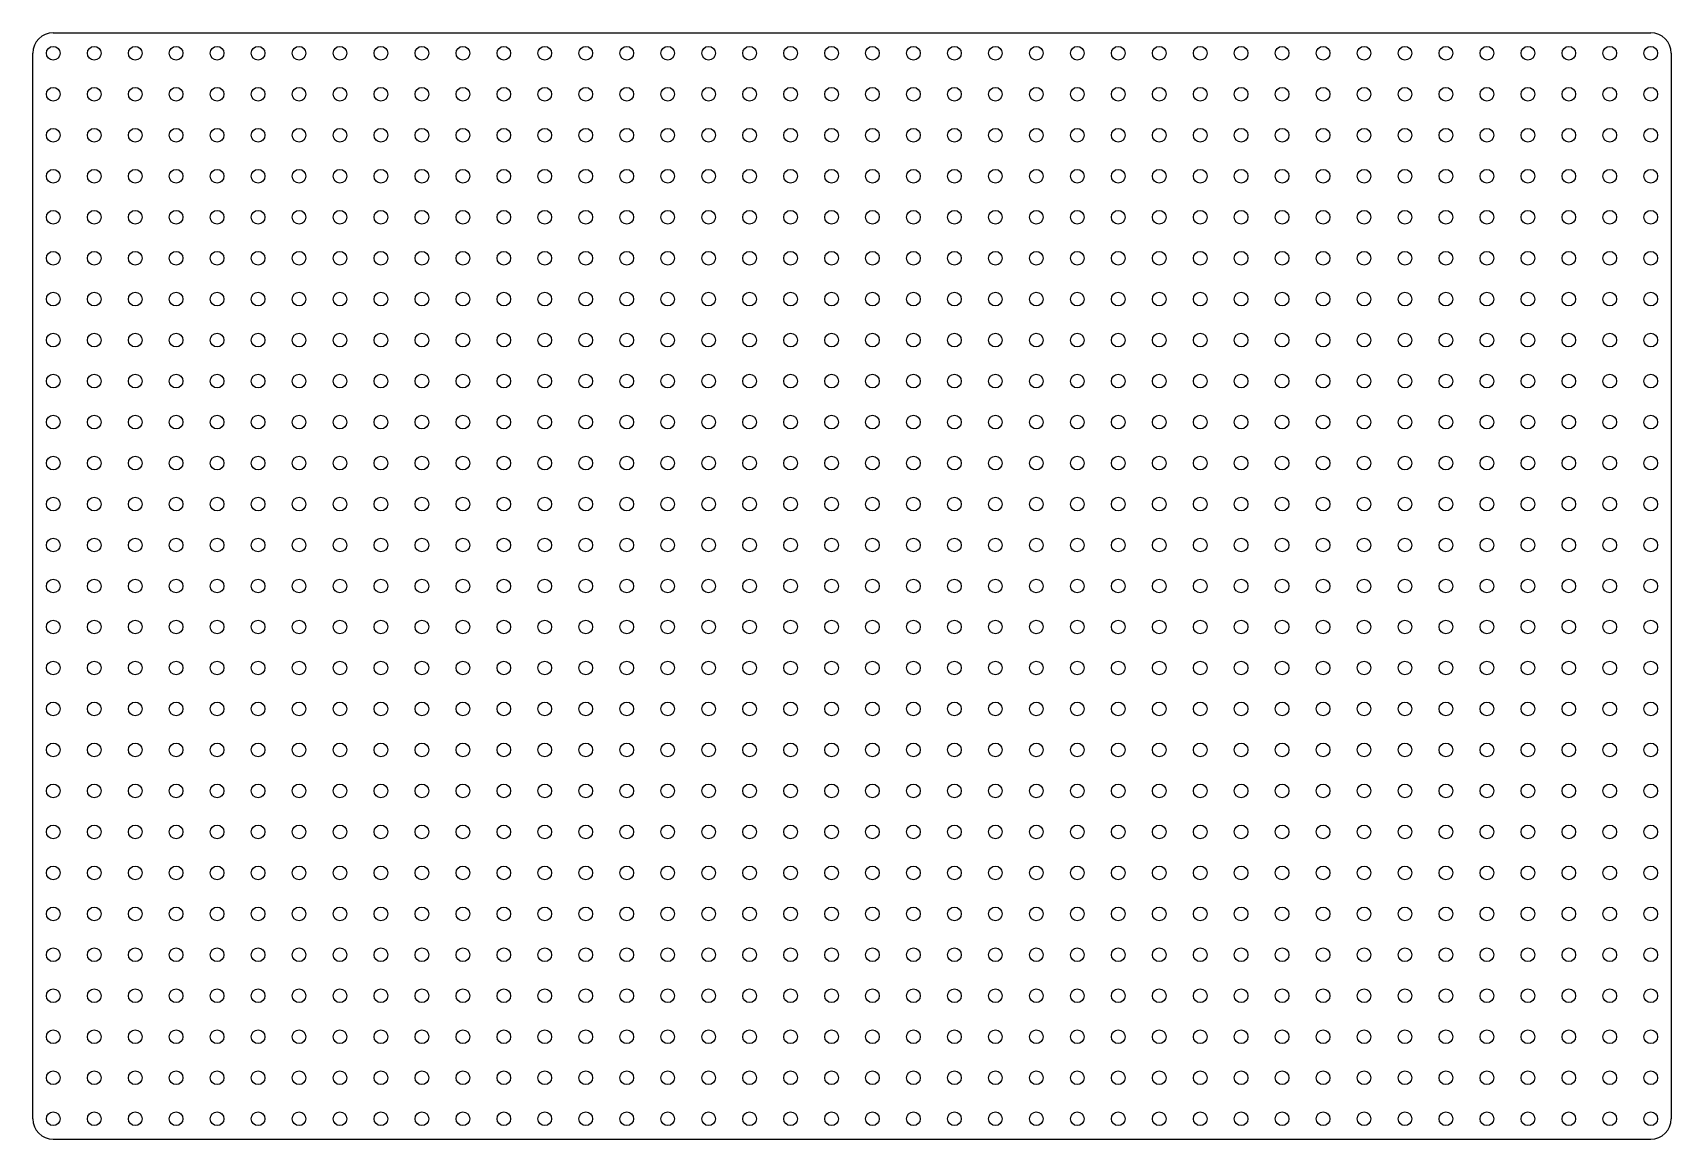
# Model space of a CAD drawing. Header units: millimetres. Extents: x 252 to 612, y 247 to 490.
import ezdxf

# ---------------------------------------------------------------- set-up
doc = ezdxf.new("R2010")
doc.units = ezdxf.units.MM
doc.layers.add('Default', color=7, linetype='Continuous')

msp = doc.modelspace()

# ---------------------------------------------------------------- linework, layer by layer
at = {"layer": 'Default', "color": 7, "linetype": 'Continuous'}
for p, q in [((256.43, 489.74), (607.43, 489.74)), ((251.93, 251.24), (251.93, 485.24)), ((611.93, 485.24), (611.93, 251.24)), ((256.43, 246.74), (607.43, 246.74))]:
    msp.add_line(p, q, dxfattribs=at)
for centre in [(256.43, 485.24), (265.43, 485.24), (274.43, 485.24), (283.43, 485.24), (292.43, 485.24), (301.43, 485.24), (310.43, 485.24), (319.43, 485.24), (328.43, 485.24), (337.43, 485.24), (346.43, 485.24), (355.43, 485.24), (364.43, 485.24), (373.43, 485.24), (382.43, 485.24), (391.43, 485.24), (400.43, 485.24), (409.43, 485.24), (418.43, 485.24), (427.43, 485.24), (436.43, 485.24), (445.43, 485.24), (454.43, 485.24), (463.43, 485.24), (472.43, 485.24), (481.43, 485.24), (490.43, 485.24), (499.43, 485.24), (508.43, 485.24), (517.43, 485.24), (526.43, 485.24), (535.43, 485.24), (544.43, 485.24), (553.43, 485.24), (562.43, 485.24), (571.43, 485.24), (580.43, 485.24), (589.43, 485.24), (598.43, 485.24), (607.43, 485.24), (256.43, 476.24), (265.43, 476.24), (274.43, 476.24), (283.43, 476.24), (292.43, 476.24), (301.43, 476.24), (310.43, 476.24), (319.43, 476.24), (328.43, 476.24), (337.43, 476.24), (346.43, 476.24), (355.43, 476.24), (364.43, 476.24), (373.43, 476.24), (382.43, 476.24), (391.43, 476.24), (400.43, 476.24), (409.43, 476.24), (418.43, 476.24), (427.43, 476.24), (436.43, 476.24), (445.43, 476.24), (454.43, 476.24), (463.43, 476.24), (472.43, 476.24), (481.43, 476.24), (490.43, 476.24), (499.43, 476.24), (508.43, 476.24), (517.43, 476.24), (526.43, 476.24), (535.43, 476.24), (544.43, 476.24), (553.43, 476.24), (562.43, 476.24), (571.43, 476.24), (580.43, 476.24), (589.43, 476.24), (598.43, 476.24), (607.43, 476.24), (256.43, 467.24), (265.43, 467.24), (274.43, 467.24), (283.43, 467.24), (292.43, 467.24), (301.43, 467.24), (310.43, 467.24), (319.43, 467.24), (328.43, 467.24), (337.43, 467.24), (346.43, 467.24), (355.43, 467.24), (364.43, 467.24), (373.43, 467.24), (382.43, 467.24), (391.43, 467.24), (400.43, 467.24), (409.43, 467.24), (418.43, 467.24), (427.43, 467.24), (436.43, 467.24), (445.43, 467.24), (454.43, 467.24), (463.43, 467.24), (472.43, 467.24), (481.43, 467.24), (490.43, 467.24), (499.43, 467.24), (508.43, 467.24), (517.43, 467.24), (526.43, 467.24), (535.43, 467.24), (544.43, 467.24), (553.43, 467.24), (562.43, 467.24), (571.43, 467.24), (580.43, 467.24), (589.43, 467.24), (598.43, 467.24), (607.43, 467.24), (256.43, 458.24), (265.43, 458.24), (274.43, 458.24), (283.43, 458.24), (292.43, 458.24), (301.43, 458.24), (310.43, 458.24), (319.43, 458.24), (328.43, 458.24), (337.43, 458.24), (346.43, 458.24), (355.43, 458.24), (364.43, 458.24), (373.43, 458.24), (382.43, 458.24), (391.43, 458.24), (400.43, 458.24), (409.43, 458.24), (418.43, 458.24), (427.43, 458.24), (436.43, 458.24), (445.43, 458.24), (454.43, 458.24), (463.43, 458.24), (472.43, 458.24), (481.43, 458.24), (490.43, 458.24), (499.43, 458.24), (508.43, 458.24), (517.43, 458.24), (526.43, 458.24), (535.43, 458.24), (544.43, 458.24), (553.43, 458.24), (562.43, 458.24), (571.43, 458.24), (580.43, 458.24), (589.43, 458.24), (598.43, 458.24), (607.43, 458.24), (256.43, 449.24), (265.43, 449.24), (274.43, 449.24), (283.43, 449.24), (292.43, 449.24), (301.43, 449.24), (310.43, 449.24), (319.43, 449.24), (328.43, 449.24), (337.43, 449.24), (346.43, 449.24), (355.43, 449.24), (364.43, 449.24), (373.43, 449.24), (382.43, 449.24), (391.43, 449.24), (400.43, 449.24), (409.43, 449.24), (418.43, 449.24), (427.43, 449.24), (436.43, 449.24), (445.43, 449.24), (454.43, 449.24), (463.43, 449.24), (472.43, 449.24), (481.43, 449.24), (490.43, 449.24), (499.43, 449.24), (508.43, 449.24), (517.43, 449.24), (526.43, 449.24), (535.43, 449.24), (544.43, 449.24), (553.43, 449.24), (562.43, 449.24), (571.43, 449.24), (580.43, 449.24), (589.43, 449.24), (598.43, 449.24), (607.43, 449.24), (256.43, 440.24), (265.43, 440.24), (274.43, 440.24), (283.43, 440.24), (292.43, 440.24), (301.43, 440.24), (310.43, 440.24), (319.43, 440.24), (328.43, 440.24), (337.43, 440.24), (346.43, 440.24), (355.43, 440.24), (364.43, 440.24), (373.43, 440.24), (382.43, 440.24), (391.43, 440.24), (400.43, 440.24), (409.43, 440.24), (418.43, 440.24), (427.43, 440.24), (436.43, 440.24), (445.43, 440.24), (454.43, 440.24), (463.43, 440.24), (472.43, 440.24), (481.43, 440.24), (490.43, 440.24), (499.43, 440.24), (508.43, 440.24), (517.43, 440.24), (526.43, 440.24), (535.43, 440.24), (544.43, 440.24), (553.43, 440.24), (562.43, 440.24), (571.43, 440.24), (580.43, 440.24), (589.43, 440.24), (598.43, 440.24), (607.43, 440.24), (256.43, 431.24), (265.43, 431.24), (274.43, 431.24), (283.43, 431.24), (292.43, 431.24), (301.43, 431.24), (310.43, 431.24), (319.43, 431.24), (328.43, 431.24), (337.43, 431.24), (346.43, 431.24), (355.43, 431.24), (364.43, 431.24), (373.43, 431.24), (382.43, 431.24), (391.43, 431.24), (400.43, 431.24), (409.43, 431.24), (418.43, 431.24), (427.43, 431.24), (436.43, 431.24), (445.43, 431.24), (454.43, 431.24), (463.43, 431.24), (472.43, 431.24), (481.43, 431.24), (490.43, 431.24), (499.43, 431.24), (508.43, 431.24), (517.43, 431.24), (526.43, 431.24), (535.43, 431.24), (544.43, 431.24), (553.43, 431.24), (562.43, 431.24), (571.43, 431.24), (580.43, 431.24), (589.43, 431.24), (598.43, 431.24), (607.43, 431.24), (256.43, 422.24), (265.43, 422.24), (274.43, 422.24), (283.43, 422.24), (292.43, 422.24), (301.43, 422.24), (310.43, 422.24), (319.43, 422.24), (328.43, 422.24), (337.43, 422.24), (346.43, 422.24), (355.43, 422.24), (364.43, 422.24), (373.43, 422.24), (382.43, 422.24), (391.43, 422.24), (400.43, 422.24), (409.43, 422.24), (418.43, 422.24), (427.43, 422.24), (436.43, 422.24), (445.43, 422.24), (454.43, 422.24), (463.43, 422.24), (472.43, 422.24), (481.43, 422.24), (490.43, 422.24), (499.43, 422.24), (508.43, 422.24), (517.43, 422.24), (526.43, 422.24), (535.43, 422.24), (544.43, 422.24), (553.43, 422.24), (562.43, 422.24), (571.43, 422.24), (580.43, 422.24), (589.43, 422.24), (598.43, 422.24), (607.43, 422.24), (256.43, 413.24), (265.43, 413.24), (274.43, 413.24), (283.43, 413.24), (292.43, 413.24), (301.43, 413.24), (310.43, 413.24), (319.43, 413.24), (328.43, 413.24), (337.43, 413.24), (346.43, 413.24), (355.43, 413.24), (364.43, 413.24), (373.43, 413.24), (382.43, 413.24), (391.43, 413.24), (400.43, 413.24), (409.43, 413.24), (418.43, 413.24), (427.43, 413.24), (436.43, 413.24), (445.43, 413.24), (454.43, 413.24), (463.43, 413.24), (472.43, 413.24), (481.43, 413.24), (490.43, 413.24), (499.43, 413.24), (508.43, 413.24), (517.43, 413.24), (526.43, 413.24), (535.43, 413.24), (544.43, 413.24), (553.43, 413.24), (562.43, 413.24), (571.43, 413.24), (580.43, 413.24), (589.43, 413.24), (598.43, 413.24), (607.43, 413.24), (256.43, 404.24), (265.43, 404.24), (274.43, 404.24), (283.43, 404.24), (292.43, 404.24), (301.43, 404.24), (310.43, 404.24), (319.43, 404.24), (328.43, 404.24), (337.43, 404.24), (346.43, 404.24), (355.43, 404.24), (364.43, 404.24), (373.43, 404.24), (382.43, 404.24), (391.43, 404.24), (400.43, 404.24), (409.43, 404.24), (418.43, 404.24), (427.43, 404.24), (436.43, 404.24), (445.43, 404.24), (454.43, 404.24), (463.43, 404.24), (472.43, 404.24), (481.43, 404.24), (490.43, 404.24), (499.43, 404.24), (508.43, 404.24), (517.43, 404.24), (526.43, 404.24), (535.43, 404.24), (544.43, 404.24), (553.43, 404.24), (562.43, 404.24), (571.43, 404.24), (580.43, 404.24), (589.43, 404.24), (598.43, 404.24), (607.43, 404.24), (256.43, 395.24), (265.43, 395.24), (274.43, 395.24), (283.43, 395.24), (292.43, 395.24), (301.43, 395.24), (310.43, 395.24), (319.43, 395.24), (328.43, 395.24), (337.43, 395.24), (346.43, 395.24), (355.43, 395.24), (364.43, 395.24), (373.43, 395.24), (382.43, 395.24), (391.43, 395.24), (400.43, 395.24), (409.43, 395.24), (418.43, 395.24), (427.43, 395.24), (436.43, 395.24), (445.43, 395.24), (454.43, 395.24), (463.43, 395.24), (472.43, 395.24), (481.43, 395.24), (490.43, 395.24), (499.43, 395.24), (508.43, 395.24), (517.43, 395.24), (526.43, 395.24), (535.43, 395.24), (544.43, 395.24), (553.43, 395.24), (562.43, 395.24), (571.43, 395.24), (580.43, 395.24), (589.43, 395.24), (598.43, 395.24), (607.43, 395.24), (256.43, 386.24), (265.43, 386.24), (274.43, 386.24), (283.43, 386.24), (292.43, 386.24), (301.43, 386.24), (310.43, 386.24), (319.43, 386.24), (328.43, 386.24), (337.43, 386.24), (346.43, 386.24), (355.43, 386.24), (364.43, 386.24), (373.43, 386.24), (382.43, 386.24), (391.43, 386.24), (400.43, 386.24), (409.43, 386.24), (418.43, 386.24), (427.43, 386.24), (436.43, 386.24), (445.43, 386.24), (454.43, 386.24), (463.43, 386.24), (472.43, 386.24), (481.43, 386.24), (490.43, 386.24), (499.43, 386.24), (508.43, 386.24), (517.43, 386.24), (526.43, 386.24), (535.43, 386.24), (544.43, 386.24), (553.43, 386.24), (562.43, 386.24), (571.43, 386.24), (580.43, 386.24), (589.43, 386.24), (598.43, 386.24), (607.43, 386.24), (256.43, 377.24), (265.43, 377.24), (274.43, 377.24), (283.43, 377.24), (292.43, 377.24), (301.43, 377.24), (310.43, 377.24), (319.43, 377.24), (328.43, 377.24), (337.43, 377.24), (346.43, 377.24), (355.43, 377.24), (364.43, 377.24), (373.43, 377.24), (382.43, 377.24), (391.43, 377.24), (400.43, 377.24), (409.43, 377.24), (418.43, 377.24), (427.43, 377.24), (436.43, 377.24), (445.43, 377.24), (454.43, 377.24), (463.43, 377.24), (472.43, 377.24), (481.43, 377.24), (490.43, 377.24), (499.43, 377.24), (508.43, 377.24), (517.43, 377.24), (526.43, 377.24), (535.43, 377.24), (544.43, 377.24), (553.43, 377.24), (562.43, 377.24), (571.43, 377.24), (580.43, 377.24), (589.43, 377.24), (598.43, 377.24), (607.43, 377.24), (256.43, 368.24), (265.43, 368.24), (274.43, 368.24), (283.43, 368.24), (292.43, 368.24), (301.43, 368.24), (310.43, 368.24), (319.43, 368.24), (328.43, 368.24), (337.43, 368.24), (346.43, 368.24), (355.43, 368.24), (364.43, 368.24), (373.43, 368.24), (382.43, 368.24), (391.43, 368.24), (400.43, 368.24), (409.43, 368.24), (418.43, 368.24), (427.43, 368.24), (436.43, 368.24), (445.43, 368.24), (454.43, 368.24), (463.43, 368.24), (472.43, 368.24), (481.43, 368.24), (490.43, 368.24), (499.43, 368.24), (508.43, 368.24), (517.43, 368.24), (526.43, 368.24), (535.43, 368.24), (544.43, 368.24), (553.43, 368.24), (562.43, 368.24), (571.43, 368.24), (580.43, 368.24), (589.43, 368.24), (598.43, 368.24), (607.43, 368.24), (256.43, 359.24), (265.43, 359.24), (274.43, 359.24), (283.43, 359.24), (292.43, 359.24), (301.43, 359.24), (310.43, 359.24), (319.43, 359.24), (328.43, 359.24), (337.43, 359.24), (346.43, 359.24), (355.43, 359.24), (364.43, 359.24), (373.43, 359.24), (382.43, 359.24), (391.43, 359.24), (400.43, 359.24), (409.43, 359.24), (418.43, 359.24), (427.43, 359.24), (436.43, 359.24), (445.43, 359.24), (454.43, 359.24), (463.43, 359.24), (472.43, 359.24), (481.43, 359.24), (490.43, 359.24), (499.43, 359.24), (508.43, 359.24), (517.43, 359.24), (526.43, 359.24), (535.43, 359.24), (544.43, 359.24), (553.43, 359.24), (562.43, 359.24), (571.43, 359.24), (580.43, 359.24), (589.43, 359.24), (598.43, 359.24), (607.43, 359.24), (256.43, 350.24), (265.43, 350.24), (274.43, 350.24), (283.43, 350.24), (292.43, 350.24), (301.43, 350.24), (310.43, 350.24), (319.43, 350.24), (328.43, 350.24), (337.43, 350.24), (346.43, 350.24), (355.43, 350.24), (364.43, 350.24), (373.43, 350.24), (382.43, 350.24), (391.43, 350.24), (400.43, 350.24), (409.43, 350.24), (418.43, 350.24), (427.43, 350.24), (436.43, 350.24), (445.43, 350.24), (454.43, 350.24), (463.43, 350.24), (472.43, 350.24), (481.43, 350.24), (490.43, 350.24), (499.43, 350.24), (508.43, 350.24), (517.43, 350.24), (526.43, 350.24), (535.43, 350.24), (544.43, 350.24), (553.43, 350.24), (562.43, 350.24), (571.43, 350.24), (580.43, 350.24), (589.43, 350.24), (598.43, 350.24), (607.43, 350.24), (256.43, 341.24), (265.43, 341.24), (274.43, 341.24), (283.43, 341.24), (292.43, 341.24), (301.43, 341.24), (310.43, 341.24), (319.43, 341.24), (328.43, 341.24), (337.43, 341.24), (346.43, 341.24), (355.43, 341.24), (364.43, 341.24), (373.43, 341.24), (382.43, 341.24), (391.43, 341.24), (400.43, 341.24), (409.43, 341.24), (418.43, 341.24), (427.43, 341.24), (436.43, 341.24), (445.43, 341.24), (454.43, 341.24), (463.43, 341.24), (472.43, 341.24), (481.43, 341.24), (490.43, 341.24), (499.43, 341.24), (508.43, 341.24), (517.43, 341.24), (526.43, 341.24), (535.43, 341.24), (544.43, 341.24), (553.43, 341.24), (562.43, 341.24), (571.43, 341.24), (580.43, 341.24), (589.43, 341.24), (598.43, 341.24), (607.43, 341.24), (256.43, 332.24), (265.43, 332.24), (274.43, 332.24), (283.43, 332.24), (292.43, 332.24), (301.43, 332.24), (310.43, 332.24), (319.43, 332.24), (328.43, 332.24), (337.43, 332.24), (346.43, 332.24), (355.43, 332.24), (364.43, 332.24), (373.43, 332.24), (382.43, 332.24), (391.43, 332.24), (400.43, 332.24), (409.43, 332.24), (418.43, 332.24), (427.43, 332.24), (436.43, 332.24), (445.43, 332.24), (454.43, 332.24), (463.43, 332.24), (472.43, 332.24), (481.43, 332.24), (490.43, 332.24), (499.43, 332.24), (508.43, 332.24), (517.43, 332.24), (526.43, 332.24), (535.43, 332.24), (544.43, 332.24), (553.43, 332.24), (562.43, 332.24), (571.43, 332.24), (580.43, 332.24), (589.43, 332.24), (598.43, 332.24), (607.43, 332.24), (256.43, 323.24), (265.43, 323.24), (274.43, 323.24), (283.43, 323.24), (292.43, 323.24), (301.43, 323.24), (310.43, 323.24), (319.43, 323.24), (328.43, 323.24), (337.43, 323.24), (346.43, 323.24), (355.43, 323.24), (364.43, 323.24), (373.43, 323.24), (382.43, 323.24), (391.43, 323.24), (400.43, 323.24), (409.43, 323.24), (418.43, 323.24), (427.43, 323.24), (436.43, 323.24), (445.43, 323.24), (454.43, 323.24), (463.43, 323.24), (472.43, 323.24), (481.43, 323.24), (490.43, 323.24), (499.43, 323.24), (508.43, 323.24), (517.43, 323.24), (526.43, 323.24), (535.43, 323.24), (544.43, 323.24), (553.43, 323.24), (562.43, 323.24), (571.43, 323.24), (580.43, 323.24), (589.43, 323.24), (598.43, 323.24), (607.43, 323.24), (256.43, 314.24), (265.43, 314.24), (274.43, 314.24), (283.43, 314.24), (292.43, 314.24), (301.43, 314.24), (310.43, 314.24), (319.43, 314.24), (328.43, 314.24), (337.43, 314.24), (346.43, 314.24), (355.43, 314.24), (364.43, 314.24), (373.43, 314.24), (382.43, 314.24), (391.43, 314.24), (400.43, 314.24), (409.43, 314.24), (418.43, 314.24), (427.43, 314.24), (436.43, 314.24), (445.43, 314.24), (454.43, 314.24), (463.43, 314.24), (472.43, 314.24), (481.43, 314.24), (490.43, 314.24), (499.43, 314.24), (508.43, 314.24), (517.43, 314.24), (526.43, 314.24), (535.43, 314.24), (544.43, 314.24), (553.43, 314.24), (562.43, 314.24), (571.43, 314.24), (580.43, 314.24), (589.43, 314.24), (598.43, 314.24), (607.43, 314.24), (256.43, 305.24), (265.43, 305.24), (274.43, 305.24), (283.43, 305.24), (292.43, 305.24), (301.43, 305.24), (310.43, 305.24), (319.43, 305.24), (328.43, 305.24), (337.43, 305.24), (346.43, 305.24), (355.43, 305.24), (364.43, 305.24), (373.43, 305.24), (382.43, 305.24), (391.43, 305.24), (400.43, 305.24), (409.43, 305.24), (418.43, 305.24), (427.43, 305.24), (436.43, 305.24), (445.43, 305.24), (454.43, 305.24), (463.43, 305.24), (472.43, 305.24), (481.43, 305.24), (490.43, 305.24), (499.43, 305.24), (508.43, 305.24), (517.43, 305.24), (526.43, 305.24), (535.43, 305.24), (544.43, 305.24), (553.43, 305.24), (562.43, 305.24), (571.43, 305.24), (580.43, 305.24), (589.43, 305.24), (598.43, 305.24), (607.43, 305.24), (256.43, 296.24), (265.43, 296.24), (274.43, 296.24), (283.43, 296.24), (292.43, 296.24), (301.43, 296.24), (310.43, 296.24), (319.43, 296.24), (328.43, 296.24), (337.43, 296.24), (346.43, 296.24), (355.43, 296.24), (364.43, 296.24), (373.43, 296.24), (382.43, 296.24), (391.43, 296.24), (400.43, 296.24), (409.43, 296.24), (418.43, 296.24), (427.43, 296.24), (436.43, 296.24), (445.43, 296.24), (454.43, 296.24), (463.43, 296.24), (472.43, 296.24), (481.43, 296.24), (490.43, 296.24), (499.43, 296.24), (508.43, 296.24), (517.43, 296.24), (526.43, 296.24), (535.43, 296.24), (544.43, 296.24), (553.43, 296.24), (562.43, 296.24), (571.43, 296.24), (580.43, 296.24), (589.43, 296.24), (598.43, 296.24), (607.43, 296.24), (256.43, 287.24), (265.43, 287.24), (274.43, 287.24), (283.43, 287.24), (292.43, 287.24), (301.43, 287.24), (310.43, 287.24), (319.43, 287.24), (328.43, 287.24), (337.43, 287.24), (346.43, 287.24), (355.43, 287.24), (364.43, 287.24), (373.43, 287.24), (382.43, 287.24), (391.43, 287.24), (400.43, 287.24), (409.43, 287.24), (418.43, 287.24), (427.43, 287.24), (436.43, 287.24), (445.43, 287.24), (454.43, 287.24), (463.43, 287.24), (472.43, 287.24), (481.43, 287.24), (490.43, 287.24), (499.43, 287.24), (508.43, 287.24), (517.43, 287.24), (526.43, 287.24), (535.43, 287.24), (544.43, 287.24), (553.43, 287.24), (562.43, 287.24), (571.43, 287.24), (580.43, 287.24), (589.43, 287.24), (598.43, 287.24), (607.43, 287.24), (256.43, 278.24), (265.43, 278.24), (274.43, 278.24), (283.43, 278.24), (292.43, 278.24), (301.43, 278.24), (310.43, 278.24), (319.43, 278.24), (328.43, 278.24), (337.43, 278.24), (346.43, 278.24), (355.43, 278.24), (364.43, 278.24), (373.43, 278.24), (382.43, 278.24), (391.43, 278.24), (400.43, 278.24), (409.43, 278.24), (418.43, 278.24), (427.43, 278.24), (436.43, 278.24), (445.43, 278.24), (454.43, 278.24), (463.43, 278.24), (472.43, 278.24), (481.43, 278.24), (490.43, 278.24), (499.43, 278.24), (508.43, 278.24), (517.43, 278.24), (526.43, 278.24), (535.43, 278.24), (544.43, 278.24), (553.43, 278.24), (562.43, 278.24), (571.43, 278.24), (580.43, 278.24), (589.43, 278.24), (598.43, 278.24), (607.43, 278.24), (256.43, 269.24), (265.43, 269.24), (274.43, 269.24), (283.43, 269.24), (292.43, 269.24), (301.43, 269.24), (310.43, 269.24), (319.43, 269.24), (328.43, 269.24), (337.43, 269.24), (346.43, 269.24), (355.43, 269.24), (364.43, 269.24), (373.43, 269.24), (382.43, 269.24), (391.43, 269.24), (400.43, 269.24), (409.43, 269.24), (418.43, 269.24), (427.43, 269.24), (436.43, 269.24), (445.43, 269.24), (454.43, 269.24), (463.43, 269.24), (472.43, 269.24), (481.43, 269.24), (490.43, 269.24), (499.43, 269.24), (508.43, 269.24), (517.43, 269.24), (526.43, 269.24), (535.43, 269.24), (544.43, 269.24), (553.43, 269.24), (562.43, 269.24), (571.43, 269.24), (580.43, 269.24), (589.43, 269.24), (598.43, 269.24), (607.43, 269.24), (256.43, 260.24), (265.43, 260.24), (274.43, 260.24), (283.43, 260.24), (292.43, 260.24), (301.43, 260.24), (310.43, 260.24), (319.43, 260.24), (328.43, 260.24), (337.43, 260.24), (346.43, 260.24), (355.43, 260.24), (364.43, 260.24), (373.43, 260.24), (382.43, 260.24), (391.43, 260.24), (400.43, 260.24), (409.43, 260.24), (418.43, 260.24), (427.43, 260.24), (436.43, 260.24), (445.43, 260.24), (454.43, 260.24), (463.43, 260.24), (472.43, 260.24), (481.43, 260.24), (490.43, 260.24), (499.43, 260.24), (508.43, 260.24), (517.43, 260.24), (526.43, 260.24), (535.43, 260.24), (544.43, 260.24), (553.43, 260.24), (562.43, 260.24), (571.43, 260.24), (580.43, 260.24), (589.43, 260.24), (598.43, 260.24), (607.43, 260.24), (256.43, 251.24), (265.43, 251.24), (274.43, 251.24), (283.43, 251.24), (292.43, 251.24), (301.43, 251.24), (310.43, 251.24), (319.43, 251.24), (328.43, 251.24), (337.43, 251.24), (346.43, 251.24), (355.43, 251.24), (364.43, 251.24), (373.43, 251.24), (382.43, 251.24), (391.43, 251.24), (400.43, 251.24), (409.43, 251.24), (418.43, 251.24), (427.43, 251.24), (436.43, 251.24), (445.43, 251.24), (454.43, 251.24), (463.43, 251.24), (472.43, 251.24), (481.43, 251.24), (490.43, 251.24), (499.43, 251.24), (508.43, 251.24), (517.43, 251.24), (526.43, 251.24), (535.43, 251.24), (544.43, 251.24), (553.43, 251.24), (562.43, 251.24), (571.43, 251.24), (580.43, 251.24), (589.43, 251.24), (598.43, 251.24), (607.43, 251.24)]:
    msp.add_circle(centre, 1.5, dxfattribs=at)
for centre, start, end in [((256.43, 485.24), 90, 180), ((607.43, 485.24), 0, 90), ((256.43, 251.24), 180, 270), ((607.43, 251.24), 270, 0)]:
    msp.add_arc(centre, 4.5, start, end, dxfattribs=at)

doc.saveas('drawing.dxf')
